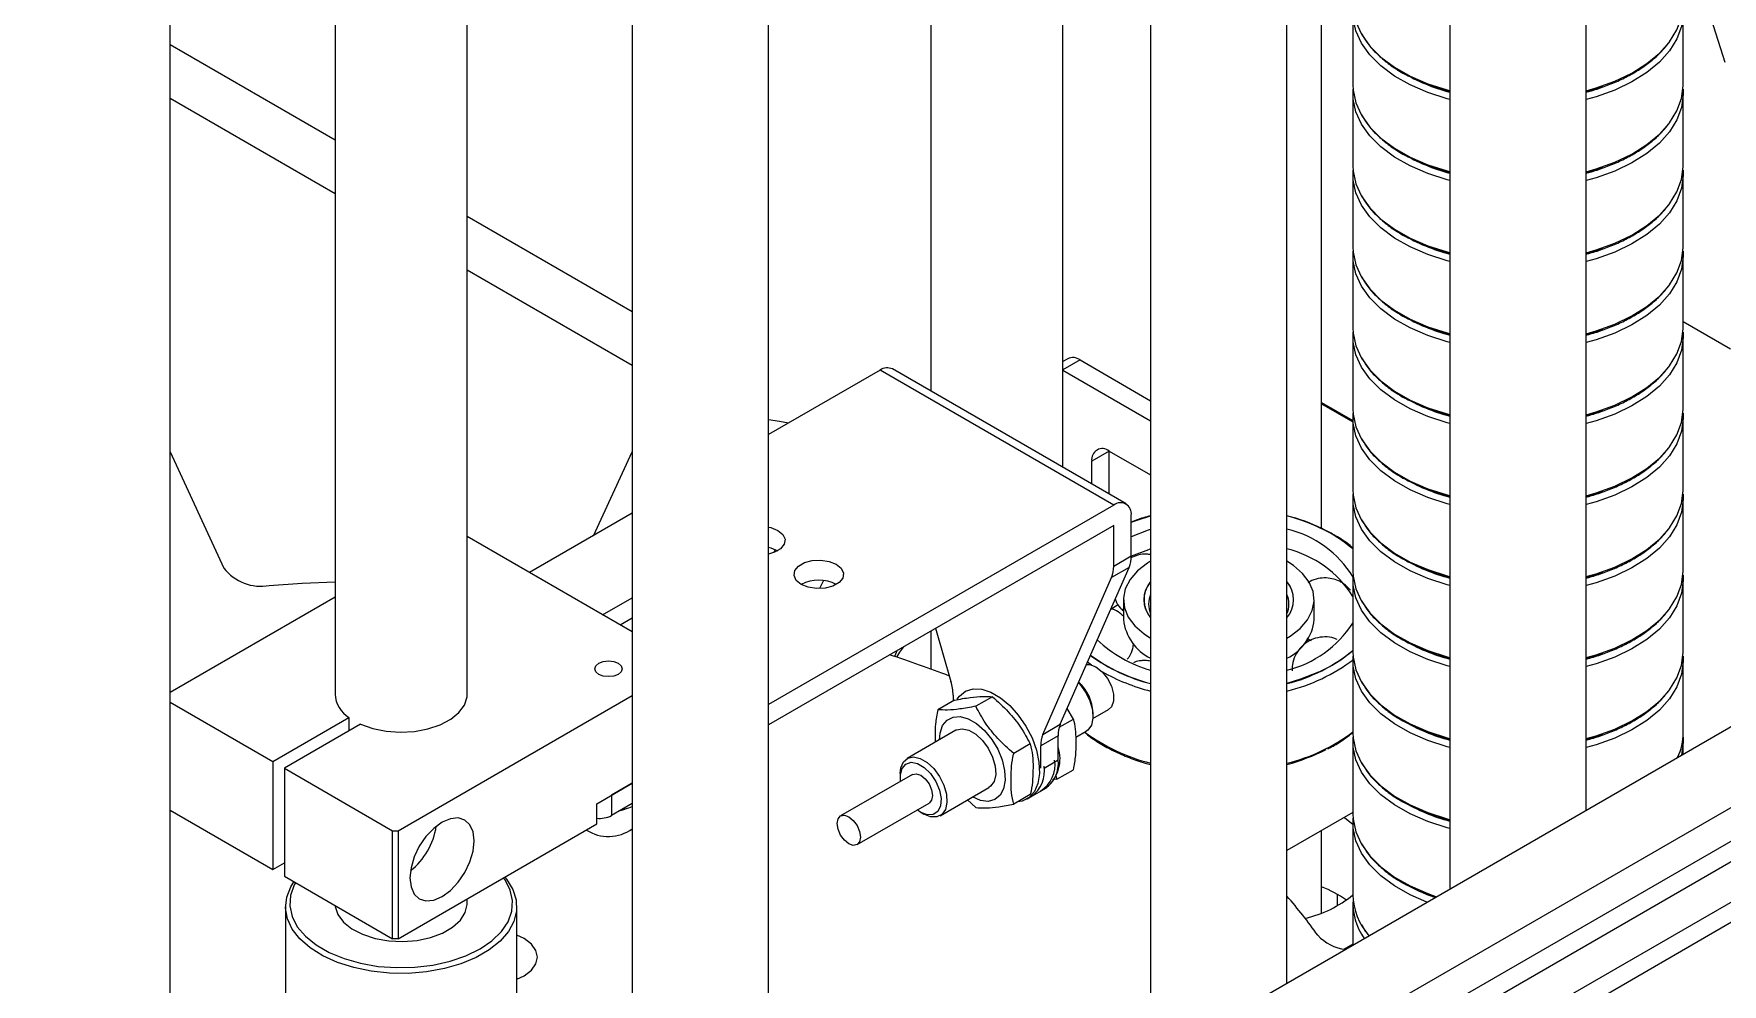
# Model space of a CAD drawing. Header units: millimetres. Extents: x 169 to 14583, y -399 to 10804.
# Drawn here: x 1960.7 to 2165.1, y 6983.4 to 7098.4 of the extents above; entities that cross this region are included whole.
import ezdxf

# ---------------------------------------------------------------- set-up
doc = ezdxf.new("R2010")
doc.units = ezdxf.units.MM
doc.header["$LTSCALE"] = 35

msp = doc.modelspace()

# ---------------------------------------------------------------- linework, layer by layer
at = {"color": 7, "linetype": 'Continuous', "lineweight": 18}
for p, q in [((1557.509, 6663.209), (2603.621, 7267.116)), ((1565.995, 6658.311), (2612.106, 7262.218)), ((1565.995, 6654.228), (2615.642, 7260.177)), ((1567.762, 6652.799), (2617.764, 7258.952)), ((1565.995, 6644.429), (2624.129, 7255.277)), ((1567.762, 6647.9), (2622.007, 7256.502)), ((2116.623, 7038.538), (2116.623, 7236.922)), ((2069.304, 7199.383), (2069.304, 7055.177)), ((1997.179, 7184.002), (1997.179, 7018.522)), ((2013.179, 7018.522), (2013.179, 7184.818)), ((2132.158, 7183.776), (2132.158, 6994.947)), ((2148.658, 7004.472), (2148.658, 7183.776)), ((2085.304, 7045.94), (2085.304, 7180.863)), ((2095.924, 7147.545), (2095.924, 6974.029)), ((2112.424, 6983.554), (2112.424, 7147.545)), ((1977.194, 6905.488), (1977.194, 7126.627)), ((2033.163, 7126.627), (2033.163, 6937.798)), ((2049.663, 6947.323), (2049.663, 7126.627)), ((2165.497, 7094.926), (2160.352, 7110.968)), ((2120.408, 7100.957), (2120.408, 7092.239)), ((2160.408, 7092.239), (2160.408, 7100.957)), ((1977.194, 7097.108), (1997.179, 7085.571)), ((2150.688, 7091.999), (2148.658, 7091.361)), ((1997.179, 7079.039), (1977.194, 7090.576)), ((2120.408, 7091.159), (2120.408, 7082.44)), ((2160.408, 7082.44), (2160.408, 7091.159)), ((2150.688, 7082.201), (2148.658, 7081.562)), ((2120.408, 7081.36), (2120.408, 7072.642)), ((2160.408, 7072.642), (2160.408, 7081.36)), ((2013.179, 7076.335), (2033.163, 7064.798)), ((2120.408, 7071.562), (2120.408, 7062.843)), ((2150.688, 7072.402), (2148.658, 7071.764)), ((2160.408, 7062.843), (2160.408, 7071.562)), ((2033.163, 7058.266), (2013.179, 7069.803)), ((2160.408, 7063.592), (2166.131, 7060.289)), ((2120.408, 7061.763), (2120.408, 7053.045)), ((2150.688, 7062.604), (2148.658, 7061.965)), ((2160.408, 7053.045), (2160.408, 7061.763)), ((2085.88, 7059.101), (2085.304, 7058.768)), ((2087.38, 7058.952), (2085.304, 7057.754)), ((2087.38, 7058.952), (2095.924, 7054.02)), ((2063.161, 7057.708), (2049.663, 7049.916)), ((2091.446, 7041.38), (2063.161, 7057.708)), ((2092.946, 7041.528), (2064.661, 7057.857)), ((2085.304, 7057.702), (2095.924, 7051.571)), ((2116.623, 7053.801), (2120.408, 7051.616)), ((2116.623, 7053.638), (2120.408, 7051.453)), ((2120.408, 7051.965), (2120.408, 7043.246)), ((2150.688, 7052.805), (2148.658, 7052.167)), ((2160.408, 7043.246), (2160.408, 7051.965)), ((1977.194, 7047.825), (1983.718, 7033.77)), ((2028.45, 7037.67), (2033.163, 7047.825)), ((2090.915, 7047.929), (2088.794, 7046.705)), ((2088.794, 7043.925), (2088.794, 7046.705)), ((2090.915, 7047.93), (2095.924, 7045.038)), ((2090.915, 7042.7), (2090.915, 7047.929)), ((2150.688, 7043.007), (2148.658, 7042.368)), ((2091.446, 7041.38), (2049.663, 7017.26)), ((2120.408, 7042.166), (2120.408, 7033.448)), ((2160.408, 7033.448), (2160.408, 7042.166)), ((2033.163, 7040.391), (2020.736, 7033.217)), ((2091.446, 7038.93), (2049.663, 7014.81)), ((2091.446, 7034.008), (2091.446, 7038.93)), ((2093.567, 7035.233), (2093.567, 7040.155)), ((2033.163, 7026.043), (2013.179, 7037.58)), ((2050.465, 7036.03), (2050.281, 7035.635)), ((2091.446, 7034.008), (2093.567, 7035.233)), ((2082.864, 7013.642), (2091.188, 7032.627)), ((2084.986, 7014.866), (2093.31, 7033.852)), ((2093.31, 7033.852), (2091.188, 7032.627)), ((2150.688, 7033.208), (2148.658, 7032.57)), ((2056.297, 7032.264), (2055.841, 7031.281)), ((2095.924, 7032.129), (2095.804, 7031.973)), ((2120.408, 7032.368), (2120.408, 7023.649)), ((2160.408, 7023.649), (2160.408, 7032.368)), ((1997.179, 7030.232), (1977.194, 7018.695)), ((2029.575, 7028.114), (2033.163, 7030.185)), ((2092.624, 7029.945), (2092.624, 7027.531)), ((2115.724, 7027.531), (2115.724, 7029.945)), ((2031.697, 7026.889), (2033.163, 7027.736)), ((2069.875, 7026.478), (2071.743, 7020.062)), ((2069.304, 7026.148), (2069.304, 7021.552)), ((2114.891, 7025.045), (2115.028, 7024.839)), ((2088.777, 7022.036), (2088.285, 7022.392)), ((2120.408, 7022.569), (2120.408, 7013.851)), ((2150.688, 7023.41), (2148.658, 7022.772)), ((2160.408, 7013.851), (2160.408, 7022.569)), ((2004.825, 7001.99), (2033.163, 7018.349)), ((2072, 7018.384), (2072, 7017.701)), ((2073.551, 7018.892), (2073.413, 7018.812)), ((2076.755, 7018.203), (2074.748, 7017.045)), ((1977.194, 7017.533), (1989.622, 7010.358)), ((2072.159, 7017.792), (2070.152, 7016.634)), ((2086.577, 7015.502), (2085.82, 7016.769)), ((2088.938, 7015.586), (2090.826, 7016.676)), ((2088.947, 7015.848), (2088.947, 7016.256)), ((1989.622, 7010.358), (1998.859, 7015.69)), ((2000.273, 7014.874), (1991.037, 7009.542)), ((1998.859, 7015.69), (1998.859, 7014.058)), ((2072.337, 7014.143), (2066.441, 7010.74)), ((2082.864, 7013.642), (2084.986, 7014.866)), ((2084.859, 7014.511), (2086.577, 7015.502)), ((2086.882, 7013.302), (2088.119, 7014.016)), ((2081.351, 7012.486), (2079.344, 7011.327)), ((2084.728, 7013.485), (2082.607, 7012.261)), ((2082.607, 7009.566), (2082.607, 7012.261)), ((2084.728, 7010.555), (2084.728, 7013.485)), ((2120.408, 7012.771), (2120.408, 7004.052)), ((2150.688, 7013.611), (2148.658, 7012.973)), ((2160.408, 7011.255), (2160.408, 7012.771)), ((1989.622, 7010.358), (1989.622, 6997.294)), ((2083.039, 7009.579), (2084.728, 7010.555)), ((1991.037, 7009.542), (2004.118, 7001.99)), ((1991.037, 7009.542), (1991.037, 6996.477)), ((2067.088, 7008.803), (2058.379, 7003.776)), ((2065.613, 7008.908), (2065.613, 7008.5)), ((2084.569, 7008.215), (2084.056, 7008.129)), ((2084.569, 7008.215), (2086.577, 7009.374)), ((2028.867, 7005.254), (2033.163, 7007.734)), ((2033.163, 7007.734), (2030.634, 7006.274)), ((2030.634, 7006.274), (2030.634, 7003.825)), ((2070.441, 7003.811), (2076.337, 7007.215)), ((2081.351, 7006.357), (2079.344, 7005.198)), ((2080.918, 7005.812), (2081.484, 7006.138)), ((2081.625, 7006.226), (2082.747, 7006.874)), ((2082.75, 7006.869), (2083.315, 7007.195)), ((1977.194, 7004.468), (1989.622, 6997.294)), ((2028.867, 7002.804), (2028.867, 7005.254)), ((2033.163, 7005.285), (2030.634, 7003.825)), ((2060.379, 7000.311), (2069.088, 7005.339)), ((2068.088, 7004.213), (2067.651, 7004.51)), ((2068.087, 7004.214), (2068.441, 7004.009)), ((2073.752, 7005.722), (2074.748, 7004.787)), ((2120.408, 7004.207), (2112.424, 6999.597)), ((2004.118, 6988.925), (2004.118, 7001.99)), ((2004.118, 7001.99), (2004.825, 7001.99)), ((2004.825, 6988.925), (2028.867, 7002.804)), ((2004.825, 7001.99), (2004.825, 6988.925)), ((2116.623, 6992.021), (2116.623, 7002.022)), ((2120.408, 7002.972), (2120.408, 6994.254)), ((1989.622, 6997.294), (1991.037, 6998.11)), ((1991.037, 6996.477), (2004.118, 6988.925)), ((2013.179, 6993.209), (2013.179, 6993.748)), ((2118.493, 6994.314), (2118.493, 6992.89)), ((2130.385, 6993.923), (2129.105, 6994.41)), ((1991.179, 6992.801), (1991.179, 6960.548)), ((2019.179, 6960.548), (2019.179, 6992.801)), ((2120.408, 6993.174), (2120.408, 6988.164)), ((2004.825, 6988.925), (2004.118, 6988.925)), ((2120.408, 6988.28), (2119.361, 6987.676)), ((2019.303, 6984.083), (2019.179, 6984.131))]:
    msp.add_line(p, q, dxfattribs=at)
at = {"color": 7, "linetype": 'Continuous', "lineweight": 18, "flags": 128}
for points in [[(2120.408, 7102.037), (2120.441, 7101.378), (2120.771, 7099.847), (2121.452, 7098.356), (2122.471, 7096.93), (2123.811, 7095.595), (2125.446, 7094.376), (2127.348, 7093.293), (2129.484, 7092.366), (2131.814, 7091.612), (2132.158, 7091.519)], [(2148.658, 7091.519), (2149.85, 7091.859), (2152.115, 7092.676), (2154.172, 7093.66), (2155.983, 7094.794), (2157.517, 7096.057), (2158.745, 7097.427), (2159.646, 7098.879), (2160.203, 7100.387), (2160.407, 7101.925), (2160.408, 7102.037)], [(2132.158, 7090.44), (2131.814, 7090.532), (2129.484, 7091.286), (2127.348, 7092.213), (2125.446, 7093.296), (2123.811, 7094.515), (2122.471, 7095.85), (2121.452, 7097.276), (2120.771, 7098.767), (2120.441, 7100.298), (2120.43, 7101.497)], [(2160.386, 7101.497), (2160.407, 7100.845), (2160.203, 7099.308), (2159.646, 7097.799), (2158.745, 7096.347), (2157.517, 7094.977), (2155.983, 7093.714), (2154.172, 7092.581), (2152.115, 7091.596), (2149.85, 7090.779), (2148.658, 7090.44)], [(2120.408, 7092.239), (2120.441, 7091.579), (2120.771, 7090.049), (2121.452, 7088.557), (2122.471, 7087.131), (2123.811, 7085.797), (2125.446, 7084.577), (2127.348, 7083.494), (2129.484, 7082.567), (2131.814, 7081.813), (2132.158, 7081.721)], [(2132.158, 7080.641), (2131.814, 7080.733), (2129.484, 7081.488), (2127.348, 7082.414), (2125.446, 7083.497), (2123.811, 7084.717), (2122.471, 7086.052), (2121.452, 7087.477), (2120.771, 7088.969), (2120.441, 7090.499), (2120.43, 7091.699)], [(2132.158, 7091.361), (2130.53, 7091.858), (2129.105, 7092.395)], [(2148.658, 7081.721), (2149.85, 7082.06), (2152.115, 7082.878), (2154.172, 7083.862), (2155.983, 7084.996), (2157.517, 7086.259), (2158.745, 7087.629), (2159.646, 7089.081), (2160.203, 7090.589), (2160.407, 7092.127), (2160.408, 7092.239)], [(2160.386, 7091.699), (2160.407, 7091.047), (2160.203, 7089.509), (2159.646, 7088.001), (2158.745, 7086.549), (2157.517, 7085.179), (2155.983, 7083.916), (2154.172, 7082.782), (2152.115, 7081.798), (2149.85, 7080.98), (2148.658, 7080.641)], [(2120.408, 7082.44), (2120.441, 7081.781), (2120.771, 7080.25), (2121.452, 7078.759), (2122.471, 7077.333), (2123.811, 7075.998), (2125.446, 7074.779), (2127.348, 7073.696), (2129.484, 7072.769), (2131.814, 7072.015), (2132.158, 7071.922)], [(2132.158, 7070.843), (2131.814, 7070.935), (2129.484, 7071.689), (2127.348, 7072.616), (2125.446, 7073.699), (2123.811, 7074.918), (2122.471, 7076.253), (2121.452, 7077.679), (2120.771, 7079.17), (2120.441, 7080.701), (2120.43, 7081.9)], [(2132.158, 7081.562), (2130.53, 7082.06), (2129.105, 7082.597)], [(2148.658, 7071.922), (2149.85, 7072.262), (2152.115, 7073.079), (2154.172, 7074.063), (2155.983, 7075.197), (2157.517, 7076.46), (2158.745, 7077.83), (2159.646, 7079.282), (2160.203, 7080.791), (2160.407, 7082.328), (2160.408, 7082.44)], [(2160.386, 7081.9), (2160.407, 7081.248), (2160.203, 7079.711), (2159.646, 7078.202), (2158.745, 7076.75), (2157.517, 7075.38), (2155.983, 7074.117), (2154.172, 7072.984), (2152.115, 7071.999), (2149.85, 7071.182), (2148.658, 7070.843)], [(2120.408, 7072.642), (2120.441, 7071.982), (2120.771, 7070.452), (2121.452, 7068.96), (2122.471, 7067.534), (2123.811, 7066.2), (2125.446, 7064.98), (2127.348, 7063.897), (2129.484, 7062.97), (2131.814, 7062.216), (2132.158, 7062.124)], [(2132.158, 7061.044), (2131.814, 7061.136), (2129.484, 7061.891), (2127.348, 7062.817), (2125.446, 7063.9), (2123.811, 7065.12), (2122.471, 7066.455), (2121.452, 7067.88), (2120.771, 7069.372), (2120.441, 7070.902), (2120.43, 7072.102)], [(2132.158, 7071.764), (2130.53, 7072.261), (2129.105, 7072.798)], [(2148.658, 7062.124), (2149.85, 7062.463), (2152.115, 7063.281), (2154.172, 7064.265), (2155.983, 7065.399), (2157.517, 7066.662), (2158.745, 7068.032), (2159.646, 7069.484), (2160.203, 7070.992), (2160.407, 7072.53), (2160.408, 7072.642)], [(2160.386, 7072.102), (2160.407, 7071.45), (2160.203, 7069.912), (2159.646, 7068.404), (2158.745, 7066.952), (2157.517, 7065.582), (2155.983, 7064.319), (2154.172, 7063.185), (2152.115, 7062.201), (2149.85, 7061.383), (2148.658, 7061.044)], [(2120.408, 7062.843), (2120.441, 7062.184), (2120.771, 7060.653), (2121.452, 7059.162), (2122.471, 7057.736), (2123.811, 7056.401), (2125.446, 7055.182), (2127.348, 7054.099), (2129.484, 7053.172), (2131.814, 7052.418), (2132.158, 7052.325)], [(2132.158, 7051.246), (2131.814, 7051.338), (2129.484, 7052.092), (2127.348, 7053.019), (2125.446, 7054.102), (2123.811, 7055.321), (2122.471, 7056.656), (2121.452, 7058.082), (2120.771, 7059.573), (2120.441, 7061.104), (2120.43, 7062.303)], [(2132.158, 7061.965), (2130.53, 7062.463), (2129.105, 7063)], [(2148.658, 7052.325), (2149.85, 7052.665), (2152.115, 7053.482), (2154.172, 7054.466), (2155.983, 7055.6), (2157.517, 7056.863), (2158.745, 7058.233), (2159.646, 7059.685), (2160.203, 7061.194), (2160.407, 7062.731), (2160.408, 7062.843)], [(2160.386, 7062.303), (2160.407, 7061.651), (2160.203, 7060.114), (2159.646, 7058.605), (2158.745, 7057.153), (2157.517, 7055.783), (2155.983, 7054.52), (2154.172, 7053.387), (2152.115, 7052.402), (2149.85, 7051.585), (2148.658, 7051.246)], [(2120.408, 7053.045), (2120.441, 7052.385), (2120.771, 7050.855), (2121.452, 7049.363), (2122.471, 7047.937), (2123.811, 7046.603), (2125.446, 7045.383), (2127.348, 7044.3), (2129.484, 7043.373), (2131.814, 7042.619), (2132.158, 7042.527)], [(2132.158, 7052.167), (2130.53, 7052.664), (2129.105, 7053.201)], [(2148.658, 7042.527), (2149.85, 7042.866), (2152.115, 7043.684), (2154.172, 7044.668), (2155.983, 7045.802), (2157.517, 7047.065), (2158.745, 7048.435), (2159.646, 7049.887), (2160.203, 7051.395), (2160.407, 7052.933), (2160.408, 7053.045)], [(2052.073, 7051.307), (2050.976, 7051.499), (2049.663, 7051.722)], [(2132.158, 7041.447), (2131.814, 7041.539), (2129.484, 7042.294), (2127.348, 7043.22), (2125.446, 7044.303), (2123.811, 7045.523), (2122.471, 7046.858), (2121.452, 7048.283), (2120.771, 7049.775), (2120.441, 7051.305), (2120.43, 7052.505)], [(2160.386, 7052.505), (2160.407, 7051.853), (2160.203, 7050.315), (2159.646, 7048.807), (2158.745, 7047.355), (2157.517, 7045.985), (2155.983, 7044.722), (2154.172, 7043.588), (2152.115, 7042.604), (2149.85, 7041.786), (2148.658, 7041.447)], [(2120.408, 7043.246), (2120.441, 7042.587), (2120.771, 7041.056), (2121.452, 7039.565), (2122.471, 7038.139), (2123.811, 7036.804), (2125.446, 7035.585), (2127.348, 7034.502), (2129.484, 7033.575), (2131.814, 7032.821), (2132.158, 7032.729)], [(2132.158, 7031.649), (2131.814, 7031.741), (2129.484, 7032.495), (2127.348, 7033.422), (2125.446, 7034.505), (2123.811, 7035.724), (2122.471, 7037.059), (2121.452, 7038.485), (2120.771, 7039.976), (2120.441, 7041.507), (2120.43, 7042.706)], [(2132.158, 7042.368), (2130.53, 7042.866), (2129.105, 7043.403)], [(2148.658, 7032.729), (2149.85, 7033.068), (2152.115, 7033.885), (2154.172, 7034.869), (2155.983, 7036.003), (2157.517, 7037.266), (2158.745, 7038.636), (2159.646, 7040.088), (2160.203, 7041.597), (2160.407, 7043.134), (2160.408, 7043.246)], [(2160.386, 7042.706), (2160.407, 7042.054), (2160.203, 7040.517), (2159.646, 7039.008), (2158.745, 7037.556), (2157.517, 7036.186), (2155.983, 7034.923), (2154.172, 7033.79), (2152.115, 7032.805), (2149.85, 7031.988), (2148.658, 7031.649)], [(2049.663, 7038.727), (2049.934, 7038.663), (2050.787, 7038.318), (2051.385, 7037.826), (2051.654, 7037.245), (2051.563, 7036.646), (2051.123, 7036.1), (2050.386, 7035.675), (2049.663, 7035.461)], [(2093.567, 7039.326), (2095.054, 7039.832), (2095.924, 7040.084)], [(2093.567, 7039.322), (2094.278, 7039.577), (2095.924, 7040.081)], [(2093.623, 7037.603), (2095.667, 7038.408), (2095.924, 7038.492)], [(2049.663, 7036.277), (2049.934, 7036.214), (2050.787, 7035.869)], [(2057.858, 7034.236), (2058.456, 7033.744), (2058.725, 7033.163), (2058.635, 7032.564), (2058.194, 7032.018), (2057.458, 7031.593), (2056.513, 7031.339), (2055.475, 7031.287), (2054.469, 7031.442), (2053.615, 7031.787), (2053.018, 7032.28), (2052.748, 7032.861), (2052.839, 7033.46), (2053.279, 7034.005), (2054.016, 7034.43), (2054.96, 7034.685), (2055.998, 7034.737), (2057.005, 7034.581), (2057.858, 7034.236)], [(2095.924, 7034.611), (2095.524, 7034.363), (2094.326, 7033.429), (2093.428, 7032.389), (2092.856, 7031.274), (2092.628, 7030.12), (2092.75, 7028.96), (2093.22, 7027.829), (2094.023, 7026.763), (2095.134, 7025.794), (2095.924, 7025.278)], [(2095.924, 7036.079), (2095.667, 7035.994), (2093.623, 7035.189)], [(2112.424, 7025.278), (2112.823, 7025.526), (2114.021, 7026.46), (2114.92, 7027.5), (2115.492, 7028.615), (2115.72, 7029.769), (2115.597, 7030.93), (2115.127, 7032.06), (2114.324, 7033.126), (2113.213, 7034.095), (2112.424, 7034.611)], [(2120.408, 7033.448), (2120.441, 7032.788), (2120.771, 7031.258), (2121.452, 7029.766), (2122.471, 7028.341), (2123.811, 7027.006), (2125.446, 7025.786), (2127.348, 7024.703), (2129.484, 7023.777), (2131.814, 7023.022), (2132.158, 7022.93)], [(2132.158, 7021.85), (2131.814, 7021.942), (2129.484, 7022.697), (2127.348, 7023.623), (2125.446, 7024.706), (2123.811, 7025.926), (2122.471, 7027.261), (2121.452, 7028.686), (2120.771, 7030.178), (2120.441, 7031.708), (2120.43, 7032.908)], [(2132.158, 7032.57), (2130.53, 7033.068), (2129.105, 7033.604)], [(2148.658, 7022.93), (2149.85, 7023.269), (2152.115, 7024.087), (2154.172, 7025.071), (2155.983, 7026.205), (2157.517, 7027.468), (2158.745, 7028.838), (2159.646, 7030.29), (2160.203, 7031.798), (2160.407, 7033.336), (2160.408, 7033.448)], [(2160.386, 7032.908), (2160.407, 7032.256), (2160.203, 7030.718), (2159.646, 7029.21), (2158.745, 7027.758), (2157.517, 7026.388), (2155.983, 7025.125), (2154.172, 7023.991), (2152.115, 7023.007), (2149.85, 7022.189), (2148.658, 7021.85)], [(1989.212, 7031.656), (1993.188, 7031.925), (1997.178, 7032.118), (1997.179, 7032.118)], [(2091.084, 7028.776), (2091.804, 7029.25), (2091.948, 7029.337)], [(2065.987, 7024.233), (2065.515, 7023.603), (2065.169, 7022.994)], [(2031.448, 7020.91), (2030.912, 7020.704), (2030.281, 7020.631), (2029.65, 7020.704), (2029.114, 7020.91), (2028.757, 7021.219), (2028.631, 7021.584), (2028.757, 7021.948), (2029.114, 7022.257), (2029.65, 7022.464), (2030.281, 7022.536), (2030.912, 7022.464), (2031.448, 7022.257), (2031.805, 7021.948), (2031.931, 7021.584), (2031.805, 7021.219), (2031.448, 7020.91)], [(2065.191, 7023.774), (2064.933, 7023.151), (2064.91, 7023.08)], [(2120.408, 7023.649), (2120.441, 7022.99), (2120.771, 7021.459), (2121.452, 7019.968), (2122.471, 7018.542), (2123.811, 7017.207), (2125.446, 7015.988), (2127.348, 7014.905), (2129.484, 7013.978), (2131.814, 7013.224), (2132.158, 7013.132)], [(2132.158, 7012.052), (2131.814, 7012.144), (2129.484, 7012.898), (2127.348, 7013.825), (2125.446, 7014.908), (2123.811, 7016.128), (2122.471, 7017.462), (2121.452, 7018.888), (2120.771, 7020.379), (2120.441, 7021.91), (2120.43, 7023.109)], [(2132.158, 7022.772), (2130.53, 7023.269), (2129.105, 7023.806)], [(2148.658, 7013.132), (2149.85, 7013.471), (2152.115, 7014.288), (2154.172, 7015.273), (2155.983, 7016.406), (2157.517, 7017.669), (2158.745, 7019.039), (2159.646, 7020.491), (2160.203, 7022), (2160.407, 7023.537), (2160.408, 7023.649)], [(2160.386, 7023.109), (2160.407, 7022.457), (2160.203, 7020.92), (2159.646, 7019.411), (2158.745, 7017.959), (2157.517, 7016.589), (2155.983, 7015.326), (2154.172, 7014.193), (2152.115, 7013.208), (2149.85, 7012.391), (2148.658, 7012.052)], [(2088.152, 7022.088), (2088.563, 7022.083), (2089.301, 7021.808), (2090.039, 7021.232), (2090.687, 7020.425), (2091.169, 7019.484), (2091.425, 7018.524), (2091.425, 7017.659), (2091.169, 7016.994), (2090.826, 7016.676)], [(2116.249, 7021.179), (2114.069, 7020.312), (2112.424, 7019.808)], [(2000.273, 7014.874), (2001.738, 7014.353), (2003.361, 7014.025), (2005.069, 7013.904), (2006.781, 7013.998), (2008.42, 7014.3), (2009.909, 7014.798), (2011.179, 7015.468), (2012.171, 7016.279), (2012.84, 7017.194), (2013.155, 7018.17), (2013.179, 7018.522)], [(2072.495, 7017.919), (2072.773, 7018.287), (2073.516, 7018.868), (2074.429, 7019.143), (2075.471, 7019.098), (2076.592, 7018.736), (2077.739, 7018.073), (2078.86, 7017.141), (2079.902, 7015.984), (2080.815, 7014.654), (2081.558, 7013.215), (2082.096, 7011.734), (2082.403, 7010.28), (2082.465, 7008.921), (2082.279, 7007.72), (2081.855, 7006.734), (2081.211, 7006.009), (2080.377, 7005.579), (2079.819, 7005.472)], [(2087.187, 7019.888), (2087.346, 7019.715), (2088.043, 7018.764), (2088.568, 7017.699), (2088.876, 7016.615), (2088.939, 7015.608), (2088.752, 7014.767), (2088.33, 7014.167), (2088.119, 7014.016)], [(2070.357, 7013), (2070.427, 7013.797), (2070.736, 7014.715), (2071.27, 7015.379), (2071.998, 7015.748), (2072.872, 7015.799), (2073.838, 7015.527), (2074.836, 7014.951), (2075.803, 7014.107), (2076.677, 7013.047), (2077.404, 7011.838), (2077.939, 7010.557), (2078.247, 7009.283), (2078.31, 7008.097), (2078.123, 7007.073), (2077.698, 7006.276), (2077.062, 7005.755), (2076.255, 7005.544), (2075.327, 7005.656), (2074.337, 7006.083), (2074.337, 7006.083)], [(2072.337, 7014.143), (2072.413, 7014.184), (2073.11, 7014.33), (2073.916, 7014.152), (2074.759, 7013.665), (2075.564, 7012.913), (2076.261, 7011.963), (2076.787, 7010.898), (2077.095, 7009.814), (2077.158, 7008.807), (2076.97, 7007.966), (2076.549, 7007.366), (2076.337, 7007.215)], [(2132.158, 7012.973), (2130.53, 7013.471), (2129.105, 7014.007)], [(2120.408, 7013.851), (2120.441, 7013.191), (2120.771, 7011.661), (2121.452, 7010.169), (2122.471, 7008.744), (2123.811, 7007.409), (2125.446, 7006.189), (2127.348, 7005.106), (2129.484, 7004.18), (2131.814, 7003.425), (2132.158, 7003.333)], [(2132.158, 7002.253), (2131.814, 7002.345), (2129.484, 7003.1), (2127.348, 7004.026), (2125.446, 7005.109), (2123.811, 7006.329), (2122.471, 7007.664), (2121.452, 7009.089), (2120.771, 7010.581), (2120.441, 7012.111), (2120.43, 7013.311)], [(2160.386, 7013.311), (2160.407, 7012.659), (2160.208, 7011.139)], [(2065.613, 7008.908), (2065.684, 7009.594), (2065.992, 7010.322), (2066.517, 7010.78), (2067.214, 7010.926), (2068.02, 7010.748), (2068.863, 7010.262), (2069.668, 7009.51), (2070.365, 7008.559), (2070.891, 7007.494), (2071.199, 7006.41), (2071.262, 7005.403), (2071.074, 7004.562), (2070.653, 7003.962), (2070.035, 7003.657), (2069.275, 7003.673), (2068.441, 7004.009), (2068.441, 7004.009)], [(2065.652, 7007.974), (2065.621, 7008.731), (2065.821, 7009.528), (2066.267, 7010.058), (2066.91, 7010.265), (2067.68, 7010.125), (2068.495, 7009.655), (2069.266, 7008.905), (2069.909, 7007.956), (2070.354, 7006.911), (2070.554, 7005.883), (2070.487, 7004.985), (2070.16, 7004.312), (2069.608, 7003.938), (2068.891, 7003.904), (2068.088, 7004.213), (2068.088, 7004.213)], [(2067.088, 7008.803), (2067.546, 7008.892), (2068.088, 7008.704), (2068.629, 7008.268), (2069.088, 7007.649), (2069.394, 7006.942), (2069.502, 7006.255), (2069.394, 7005.692), (2069.088, 7005.339), (2069.088, 7005.339)], [(2081.053, 7005.896), (2081.45, 7006.18), (2081.586, 7006.307)], [(2031.708, 7004.445), (2032.006, 7004.523), (2032.58, 7004.731)], [(2031.921, 7004.568), (2032.731, 7004.778), (2033.163, 7004.936)], [(2059.379, 7000.411), (2058.837, 7000.847), (2058.379, 7001.466), (2058.072, 7002.173), (2057.964, 7002.86), (2058.072, 7003.423), (2058.379, 7003.776), (2058.837, 7003.865), (2059.379, 7003.677), (2059.92, 7003.24), (2060.379, 7002.621), (2060.685, 7001.914), (2060.793, 7001.227), (2060.685, 7000.664), (2060.379, 7000.312), (2059.92, 7000.222), (2059.379, 7000.411)], [(2120.408, 7004.052), (2120.441, 7003.393), (2120.771, 7001.862), (2121.452, 7000.371), (2122.471, 6998.945), (2123.811, 6997.61), (2125.446, 6996.391), (2127.348, 6995.308), (2129.484, 6994.381), (2130.537, 6994.011)], [(2132.158, 7003.175), (2130.53, 7003.672), (2129.105, 7004.209)], [(2010.128, 7003.01), (2009.122, 7002.276), (2008.184, 7001.286), (2007.378, 7000.107), (2006.76, 6998.82), (2006.372, 6997.513), (2006.239, 6996.274), (2006.372, 6995.188), (2006.76, 6994.329), (2007.378, 6993.756), (2008.184, 6993.507), (2009.122, 6993.6), (2010.128, 6994.028), (2011.135, 6994.762), (2012.073, 6995.752), (2012.878, 6996.931), (2013.496, 6998.218), (2013.885, 6999.525), (2014.017, 7000.764), (2013.885, 7001.85), (2013.496, 7002.709), (2012.878, 7003.282), (2012.073, 7003.531), (2011.135, 7003.438), (2010.128, 7003.01)], [(2119.344, 7003.593), (2119.425, 7003.538), (2120.408, 7002.779)], [(2129.377, 6993.341), (2127.348, 6994.228), (2125.446, 6995.311), (2123.811, 6996.531), (2122.471, 6997.865), (2121.452, 6999.291), (2120.771, 7000.782), (2120.441, 7002.313), (2120.43, 7003.512)], [(2017.734, 6996.377), (2017.945, 6996.118), (2018.702, 6994.893), (2019.108, 6993.614), (2019.153, 6992.313), (2018.837, 6991.025), (2018.166, 6989.784), (2017.16, 6988.62), (2015.843, 6987.565), (2014.249, 6986.645), (2012.421, 6985.885), (2010.406, 6985.304), (2008.255, 6984.917), (2006.024, 6984.734), (2003.771, 6984.76), (2001.555, 6984.995), (1999.433, 6985.431), (1997.459, 6986.059), (1995.686, 6986.861), (1994.158, 6987.817), (1992.916, 6988.902), (1991.991, 6990.088), (1991.408, 6991.344), (1991.181, 6992.638), (1991.318, 6993.937), (1991.813, 6995.206), (1992.187, 6995.813)], [(1992.386, 6995.698), (1992.24, 6995.433), (1991.782, 6994.173), (1991.69, 6992.887), (1991.966, 6991.61), (1992.602, 6990.377), (1993.581, 6989.22), (1994.877, 6988.173), (1996.454, 6987.262), (1998.268, 6986.515), (2000.271, 6985.949), (2002.408, 6985.582), (2004.621, 6985.423), (2006.849, 6985.476), (2009.031, 6985.74), (2011.108, 6986.208), (2013.023, 6986.867), (2014.725, 6987.699), (2016.166, 6988.681), (2017.307, 6989.787), (2018.117, 6990.986), (2018.575, 6992.246), (2018.667, 6993.532), (2018.391, 6994.809), (2017.755, 6996.042), (2017.58, 6996.289)], [(1997.194, 6992.922), (1997.205, 6992.835), (1997.531, 6991.854), (1998.215, 6990.937), (1999.224, 6990.125), (2000.511, 6989.459), (2002.017, 6988.967), (2003.671, 6988.674), (2005.395, 6988.593), (2007.109, 6988.728), (2008.733, 6989.072), (2010.191, 6989.61), (2011.414, 6990.316), (2012.346, 6991.158), (2012.942, 6992.095), (2013.176, 6993.084), (2013.179, 6993.209)], [(2019.179, 6984.035), (2020.068, 6984.451), (2020.942, 6985.109), (2021.491, 6985.874), (2021.678, 6986.696), (2021.491, 6987.518), (2020.942, 6988.284), (2020.068, 6988.941), (2019.179, 6989.357)]]:
    msp.add_lwpolyline(points, dxfattribs=at)
at = {"color": 7, "linetype": 'Continuous', "lineweight": 18}
for centre, radius, start, end in [((2138.053, 7113.722), 23.143, 239.84537, 255.24432), ((2138.205, 7114.209), 23.637, 242.03761, 255.17812), ((2138.053, 7103.923), 23.143, 239.84537, 255.24432), ((2138.205, 7104.41), 23.637, 242.03761, 255.17812), ((2138.053, 7094.125), 23.143, 239.84537, 255.24432), ((2138.205, 7094.612), 23.637, 242.03761, 255.17812), ((2138.053, 7084.326), 23.143, 239.84537, 255.24432), ((2138.205, 7084.813), 23.637, 242.03761, 255.17812), ((2086.501, 7057.726), 1.509, 54.38242, 114.30712), ((2064.04, 7056.481), 1.509, 65.69288, 125.61758), ((2138.053, 7074.528), 23.143, 239.84537, 255.24432), ((2138.205, 7075.015), 23.637, 242.03761, 255.17812), ((2090.087, 7046.914), 1.31, 50.79671, 189.21404), ((2138.053, 7064.729), 23.143, 239.84537, 255.24432), ((2138.205, 7065.216), 23.637, 242.03761, 255.17812), ((2092.274, 7040.365), 1.31, 350.78596, 129.20329), ((2106.151, 7016.605), 24.302, 63.21276, 75.04154), ((2107.962, 7021.225), 19.376, 50.03425, 76.68859), ((2109.38, 7025.848), 13.005, 31.6256, 76.4665), ((2109.51, 7023.387), 16.734, 49.36271, 63.01473), ((2090.117, 7035.162), 3.451, 337.6961, 1.18117), ((2109.349, 7023.372), 13.074, 32.22669, 76.39655), ((2138.053, 7054.931), 23.143, 239.84537, 255.24432), ((2138.205, 7055.418), 23.637, 242.03761, 255.17812), ((1988.194, 7037.207), 5.643, 217.51953, 280.40013), ((2087.996, 7033.937), 3.451, 337.6961, 1.18117), ((2055.737, 7027.765), 4.547, 62.1879, 117.80673), ((2098.486, 7029.945), 3.389, 139.13981, 220.86019), ((2098.509, 7029.933), 3.388, 142.97256, 220.26201), ((2098.608, 7029.405), 2.933, 156.24599, 203.75401), ((2109.793, 7029.945), 3.44, 319.87323, 40.12677), ((2109.853, 7029.936), 3.379, 319.52898, 40.47102), ((2109.739, 7029.405), 2.933, 336.24599, 23.75401), ((2098.518, 7028.199), 5.932, 186.46638, 244.06826), ((2109.947, 7028.116), 5.806, 295.24827, 354.2171), ((2109.15, 7034.39), 13.399, 284.14134, 326.99842), ((2100.258, 7036.496), 15.709, 226.60065, 253.98449), ((2138.053, 7045.132), 23.143, 239.84537, 255.24432), ((2138.205, 7045.619), 23.637, 242.03761, 255.17812), ((2016.439, 6876.732), 154.166, 69.05298, 71.90436), ((2100.981, 7040.018), 20.852, 233.72366, 255.96454), ((2100.991, 7040.033), 20.85, 233.71289, 255.93412), ((2107.483, 7039.628), 20.445, 283.98299, 309.21117), ((2107.303, 7040.037), 21.761, 283.61098, 307.24782), ((2109.547, 7036.362), 16.596, 293.81886, 310.87782), ((2101.795, 7042.137), 23.979, 240.61164, 255.82765), ((2000.686, 7018.689), 3.511, 182.72302, 238.64701), ((2065.939, 7018.313), 6.061, 0.67235, 16.77234), ((2083.627, 7016.048), 5.325, 2.23801, 47.49247), ((2088.178, 7013.557), 3.451, 157.6961, 181.18117), ((2138.053, 7035.334), 23.143, 239.84537, 255.24432), ((2138.205, 7035.821), 23.637, 242.03761, 255.17812), ((2086.057, 7012.332), 3.451, 157.6961, 181.18117), ((2080.347, 7010.712), 4.602, 310.16182, 17.82585), ((2101.098, 7031.452), 21.903, 233.14655, 256.3353), ((2107.467, 7030.985), 21.399, 283.39231, 307.21134), ((2153.416, 7013.873), 6.992, 334.48387, 359.81378), ((2080.55, 7009.98), 3.793, 302.76509, 8.54709), ((2081.064, 7010.144), 3.687, 304.91595, 6.39623), ((2106.235, 7033.255), 24.058, 284.90525, 297.05166), ((2079.218, 7009.259), 3.857, 305.98152, 8.2524), ((2029.234, 7006.521), 3.039, 263.06573, 297.45433), ((2138.053, 7025.535), 23.143, 239.84537, 255.24432), ((2138.205, 7026.022), 23.637, 242.03761, 255.17812), ((2000.836, 7003.883), 8.698, 308.93752, 351.06786), ((2030.269, 7006.236), 4.943, 237.34441, 305.836), ((2137.393, 7014.34), 21.604, 239.49707, 251.01258), ((2065.081, 6952.853), 62.776, 35.54255, 41.04874), ((2111.382, 7005.301), 14.289, 283.17376, 309.17638), ((2111.986, 6982.751), 13.269, 54.86566, 69.54448), ((2128.145, 6994.419), 7.738, 181.22571, 221.55079), ((2127.841, 6993.26), 7.425, 176.49313, 215.38597), ((2137.546, 7014.76), 22.036, 241.76564, 250.67979), ((2120.025, 6992.827), 5.202, 222.02889, 264.41529)]:
    msp.add_arc(centre, radius, start, end, dxfattribs=at)
for points, knots in [([(2121.458, 7098.396), (2121.656, 7098.06), (2122.124, 7097.264), (2123.15, 7096.111), (2124.477, 7094.944), (2125.743, 7094.041), (2126.622, 7093.577), (2126.923, 7093.418)], [0, 0, 0, 0, 0.171943, 0.4075853, 0.6432547, 0.8778998, 1, 1, 1, 1]), ([(2148.658, 7091.355), (2148.804, 7091.391), (2149.553, 7091.575), (2150.841, 7092.013), (2152.506, 7092.676), (2154.075, 7093.462), (2155.528, 7094.353), (2156.833, 7095.351), (2157.946, 7096.395), (2158.519, 7097.144), (2158.788, 7097.494)], [0, 0, 0, 0, 0.0325399, 0.1666023, 0.3040002, 0.4437802, 0.5853622, 0.7284262, 0.872746, 1, 1, 1, 1]), ([(2121.458, 7088.597), (2121.656, 7088.262), (2122.124, 7087.466), (2123.15, 7086.313), (2124.477, 7085.146), (2125.743, 7084.243), (2126.622, 7083.778), (2126.923, 7083.619)], [0, 0, 0, 0, 0.171943, 0.4075853, 0.6432547, 0.8778998, 1, 1, 1, 1]), ([(2148.658, 7081.557), (2148.804, 7081.592), (2149.553, 7081.777), (2150.841, 7082.214), (2152.506, 7082.878), (2154.075, 7083.663), (2155.528, 7084.555), (2156.833, 7085.553), (2157.946, 7086.596), (2158.519, 7087.345), (2158.788, 7087.696)], [0, 0, 0, 0, 0.0325399, 0.1666023, 0.3040002, 0.4437802, 0.5853622, 0.7284262, 0.872746, 1, 1, 1, 1]), ([(2121.458, 7078.799), (2121.656, 7078.463), (2122.124, 7077.667), (2123.15, 7076.514), (2124.477, 7075.347), (2125.743, 7074.444), (2126.622, 7073.98), (2126.923, 7073.821)], [0, 0, 0, 0, 0.171943, 0.4075853, 0.6432547, 0.8778998, 1, 1, 1, 1]), ([(2148.658, 7071.758), (2148.804, 7071.794), (2149.553, 7071.978), (2150.841, 7072.416), (2152.506, 7073.079), (2154.075, 7073.865), (2155.528, 7074.756), (2156.833, 7075.754), (2157.946, 7076.798), (2158.519, 7077.547), (2158.788, 7077.897)], [0, 0, 0, 0, 0.0325399, 0.1666023, 0.3040002, 0.4437802, 0.5853622, 0.7284262, 0.872746, 1, 1, 1, 1]), ([(2121.458, 7069), (2121.656, 7068.665), (2122.124, 7067.869), (2123.15, 7066.716), (2124.477, 7065.549), (2125.743, 7064.646), (2126.622, 7064.181), (2126.923, 7064.022)], [0, 0, 0, 0, 0.171943, 0.4075853, 0.6432547, 0.8778998, 1, 1, 1, 1]), ([(2148.658, 7061.96), (2148.804, 7061.995), (2149.553, 7062.18), (2150.841, 7062.617), (2152.506, 7063.281), (2154.075, 7064.066), (2155.528, 7064.958), (2156.833, 7065.956), (2157.946, 7066.999), (2158.519, 7067.748), (2158.788, 7068.099)], [0, 0, 0, 0, 0.0325399, 0.1666023, 0.3040002, 0.4437802, 0.5853622, 0.7284262, 0.872746, 1, 1, 1, 1]), ([(2121.458, 7059.202), (2121.656, 7058.866), (2122.124, 7058.07), (2123.15, 7056.917), (2124.477, 7055.75), (2125.743, 7054.847), (2126.622, 7054.383), (2126.923, 7054.224)], [0, 0, 0, 0, 0.171943, 0.4075853, 0.6432547, 0.8778998, 1, 1, 1, 1]), ([(2148.658, 7052.161), (2148.804, 7052.197), (2149.553, 7052.381), (2150.841, 7052.819), (2152.506, 7053.482), (2154.075, 7054.268), (2155.528, 7055.159), (2156.833, 7056.157), (2157.946, 7057.201), (2158.519, 7057.95), (2158.788, 7058.301)], [0, 0, 0, 0, 0.0325399, 0.1666023, 0.3040002, 0.4437802, 0.5853622, 0.7284262, 0.872746, 1, 1, 1, 1]), ([(2121.458, 7049.403), (2121.656, 7049.068), (2122.124, 7048.272), (2123.15, 7047.119), (2124.477, 7045.952), (2125.743, 7045.049), (2126.622, 7044.584), (2126.923, 7044.425)], [0, 0, 0, 0, 0.171943, 0.4075853, 0.6432547, 0.8778998, 1, 1, 1, 1]), ([(2148.658, 7042.363), (2148.804, 7042.399), (2149.553, 7042.583), (2150.841, 7043.02), (2152.506, 7043.684), (2154.075, 7044.469), (2155.528, 7045.361), (2156.833, 7046.359), (2157.946, 7047.402), (2158.519, 7048.151), (2158.788, 7048.502)], [0, 0, 0, 0, 0.0325399, 0.1666023, 0.3040002, 0.4437802, 0.5853622, 0.7284262, 0.872746, 1, 1, 1, 1]), ([(2095.924, 7040.087), (2095.778, 7040.051), (2095.03, 7039.866), (2094.239, 7039.615), (2093.634, 7039.368), (2093.567, 7039.341)], [0, 0, 0, 0, 0.17764589, 0.90953685, 1, 1, 1, 1]), ([(2121.458, 7039.605), (2121.656, 7039.269), (2122.124, 7038.473), (2123.15, 7037.32), (2124.477, 7036.153), (2125.743, 7035.25), (2126.622, 7034.786), (2126.923, 7034.627)], [0, 0, 0, 0, 0.171943, 0.4075853, 0.6432547, 0.8778998, 1, 1, 1, 1]), ([(2148.658, 7032.564), (2148.804, 7032.6), (2149.553, 7032.784), (2150.841, 7033.222), (2152.506, 7033.885), (2154.075, 7034.671), (2155.528, 7035.562), (2156.833, 7036.56), (2157.946, 7037.604), (2158.519, 7038.353), (2158.788, 7038.704)], [0, 0, 0, 0, 0.0325399, 0.1666023, 0.3040002, 0.4437802, 0.5853622, 0.7284262, 0.872746, 1, 1, 1, 1]), ([(2120.408, 7036.188), (2120.298, 7036.287), (2119.753, 7036.778), (2118.716, 7037.472), (2117.712, 7038.003), (2117.285, 7038.229)], [0, 0, 0, 0, 0.1276461, 0.6290884, 1, 1, 1, 1]), ([(2095.924, 7035.366), (2095.779, 7035.398), (2095.267, 7035.512), (2094.416, 7035.41), (2093.799, 7035.127), (2093.524, 7035.001)], [0, 0, 0, 0, 0.1792503, 0.6337426, 1, 1, 1, 1]), ([(2120.115, 7031.09), (2119.851, 7031.369), (2119.474, 7031.769), (2118.763, 7032.19), (2118.069, 7032.466), (2117.162, 7032.612), (2116.184, 7032.517), (2115.42, 7032.299), (2115.063, 7032.036), (2114.988, 7031.98)], [0, 0, 0, 0, 0.20129499, 0.28772494, 0.4339735, 0.59269533, 0.76671576, 0.95097818, 1, 1, 1, 1]), ([(2092.624, 7027.931), (2092.485, 7028.062), (2092.102, 7028.421), (2091.566, 7028.727), (2091.171, 7028.808), (2091.104, 7028.822)], [0, 0, 0, 0, 0.3217688, 0.8850839, 1, 1, 1, 1]), ([(2091.632, 7030.026), (2091.651, 7029.964), (2091.769, 7029.57), (2092.099, 7029.06), (2092.492, 7028.721), (2092.624, 7028.607)], [0, 0, 0, 0, 0.1119119, 0.70212426, 1, 1, 1, 1]), ([(2121.458, 7029.807), (2121.656, 7029.471), (2122.124, 7028.675), (2123.15, 7027.522), (2124.477, 7026.355), (2125.743, 7025.452), (2126.622, 7024.987), (2126.923, 7024.828)], [0, 0, 0, 0, 0.171943, 0.4075853, 0.6432547, 0.8778998, 1, 1, 1, 1]), ([(2148.658, 7022.766), (2148.804, 7022.802), (2149.553, 7022.986), (2150.841, 7023.423), (2152.506, 7024.087), (2154.075, 7024.872), (2155.528, 7025.764), (2156.833, 7026.762), (2157.946, 7027.805), (2158.519, 7028.554), (2158.788, 7028.905)], [0, 0, 0, 0, 0.0325399, 0.1666023, 0.3040002, 0.4437802, 0.5853622, 0.7284262, 0.872746, 1, 1, 1, 1]), ([(2093.088, 7022.727), (2093.185, 7022.841), (2093.508, 7023.224), (2093.759, 7023.898), (2093.831, 7024.438), (2093.857, 7024.63)], [0, 0, 0, 0, 0.2152788, 0.7196613, 1, 1, 1, 1]), ([(2118.493, 7025.106), (2118.368, 7025.167), (2117.909, 7025.394), (2117.002, 7025.477), (2115.885, 7025.333), (2114.849, 7024.862), (2113.985, 7024.125), (2113.365, 7023.174), (2113.059, 7022.212), (2113.043, 7021.594), (2113.037, 7021.352)], [0, 0, 0, 0, 0.0525935, 0.1949284, 0.3372867, 0.4796667, 0.6220855, 0.7646247, 0.9080087, 1, 1, 1, 1]), ([(2114.864, 7025.279), (2114.968, 7025.208), (2115.117, 7025.106), (2115.286, 7025.044), (2115.338, 7025.025)], [0, 0, 0, 0, 0.6938664, 1, 1, 1, 1]), ([(2095.924, 7022.492), (2095.706, 7022.537), (2095.33, 7022.616), (2094.678, 7022.552), (2094.19, 7022.476), (2093.898, 7022.333), (2093.85, 7022.31)], [0, 0, 0, 0, 0.3122298, 0.5405021, 0.9245713, 1, 1, 1, 1]), ([(2072.159, 7017.792), (2072.822, 7017.913), (2074.083, 7018.142), (2075.638, 7018.278), (2076.38, 7018.229), (2076.755, 7018.203)], [0, 0, 0, 0, 0.3537854, 0.6730685, 1, 1, 1, 1]), ([(2076.755, 7018.203), (2077.418, 7017.607), (2078.679, 7016.474), (2080.234, 7014.528), (2080.976, 7013.172), (2081.351, 7012.486)], [0, 0, 0, 0, 0.35378544, 0.67306855, 1, 1, 1, 1]), ([(2121.458, 7020.008), (2121.656, 7019.672), (2122.124, 7018.876), (2123.15, 7017.723), (2124.477, 7016.556), (2125.743, 7015.653), (2126.622, 7015.189), (2126.923, 7015.03)], [0, 0, 0, 0, 0.171943, 0.4075853, 0.6432547, 0.8778998, 1, 1, 1, 1]), ([(2148.658, 7012.967), (2148.804, 7013.003), (2149.553, 7013.187), (2150.841, 7013.625), (2152.506, 7014.288), (2154.075, 7015.074), (2155.528, 7015.965), (2156.833, 7016.963), (2157.946, 7018.007), (2158.519, 7018.756), (2158.788, 7019.107)], [0, 0, 0, 0, 0.0325399, 0.1666023, 0.3040002, 0.4437802, 0.5853622, 0.7284262, 0.872746, 1, 1, 1, 1]), ([(2070.152, 7016.634), (2070.045, 7016.051), (2069.838, 7014.925), (2069.808, 7013.639), (2069.837, 7012.929), (2069.846, 7012.705)], [0, 0, 0, 0, 0.4231566, 0.8181173, 1, 1, 1, 1]), ([(2074.748, 7017.045), (2074.085, 7016.924), (2072.824, 7016.695), (2071.269, 7016.559), (2070.527, 7016.608), (2070.152, 7016.634)], [0, 0, 0, 0, 0.3537854, 0.6730685, 1, 1, 1, 1]), ([(2079.344, 7011.327), (2078.681, 7011.923), (2077.42, 7013.057), (2075.865, 7015.002), (2075.123, 7016.358), (2074.748, 7017.045)], [0, 0, 0, 0, 0.3537854, 0.6730685, 1, 1, 1, 1]), ([(2086.577, 7009.374), (2086.685, 7009.957), (2086.894, 7011.085), (2086.915, 7012.588), (2086.881, 7013.971), (2086.761, 7014.934), (2086.609, 7015.402), (2086.577, 7015.502)], [0, 0, 0, 0, 0.2585328, 0.499839, 0.7183254, 0.9394932, 1, 1, 1, 1]), ([(2081.351, 7012.486), (2081.459, 7012.027), (2081.668, 7011.141), (2081.689, 7009.662), (2081.655, 7008.239), (2081.535, 7007.138), (2081.384, 7006.495), (2081.351, 7006.357)], [0, 0, 0, 0, 0.2585328, 0.499839, 0.7183254, 0.9394932, 1, 1, 1, 1]), ([(2087.932, 7013.909), (2088.045, 7013.807), (2088.591, 7013.314), (2089.775, 7012.542), (2091.455, 7011.606), (2093.293, 7010.823), (2094.79, 7010.292), (2095.697, 7010.066), (2095.924, 7010.01)], [0, 0, 0, 0, 0.0575227, 0.2792258, 0.4990655, 0.7162287, 0.9290872, 1, 1, 1, 1]), ([(2117.364, 7011.9), (2117.514, 7011.973), (2118.198, 7012.308), (2119.237, 7012.964), (2120.034, 7013.593), (2120.408, 7013.888)], [0, 0, 0, 0, 0.1297715, 0.5911367, 1, 1, 1, 1]), ([(2079.344, 7005.198), (2079.236, 7005.657), (2079.027, 7006.543), (2079.006, 7008.022), (2079.04, 7009.445), (2079.16, 7010.546), (2079.311, 7011.189), (2079.344, 7011.327)], [0, 0, 0, 0, 0.2585328, 0.499839, 0.7183254, 0.9394932, 1, 1, 1, 1]), ([(2121.458, 7010.21), (2121.656, 7009.874), (2122.124, 7009.078), (2123.15, 7007.925), (2124.477, 7006.758), (2125.743, 7005.855), (2126.622, 7005.39), (2126.923, 7005.231)], [0, 0, 0, 0, 0.171943, 0.4075853, 0.6432547, 0.8778998, 1, 1, 1, 1]), ([(2084.44, 7008.757), (2084.45, 7008.676), (2084.474, 7008.48), (2084.534, 7008.313), (2084.569, 7008.215)], [0, 0, 0, 0, 0.4109833, 1, 1, 1, 1]), ([(2074.748, 7004.787), (2075.16, 7004.763), (2075.943, 7004.717), (2077.51, 7004.86), (2078.728, 7005.085), (2079.344, 7005.198)], [0, 0, 0, 0, 0.3537854, 0.6730685, 1, 1, 1, 1]), ([(2121.458, 7000.411), (2121.656, 7000.075), (2122.124, 6999.28), (2123.15, 6998.126), (2124.477, 6996.959), (2125.743, 6996.056), (2126.622, 6995.592), (2126.923, 6995.433)], [0, 0, 0, 0, 0.171943, 0.4075853, 0.6432547, 0.8778998, 1, 1, 1, 1]), ([(2121.458, 6990.613), (2121.643, 6990.272), (2121.877, 6989.841), (2122.224, 6989.452), (2122.296, 6989.37)], [0, 0, 0, 0, 0.7901878, 1, 1, 1, 1])]:
    msp.add_open_spline(points, degree=3, knots=knots, dxfattribs=at)

doc.saveas('drawing.dxf')
